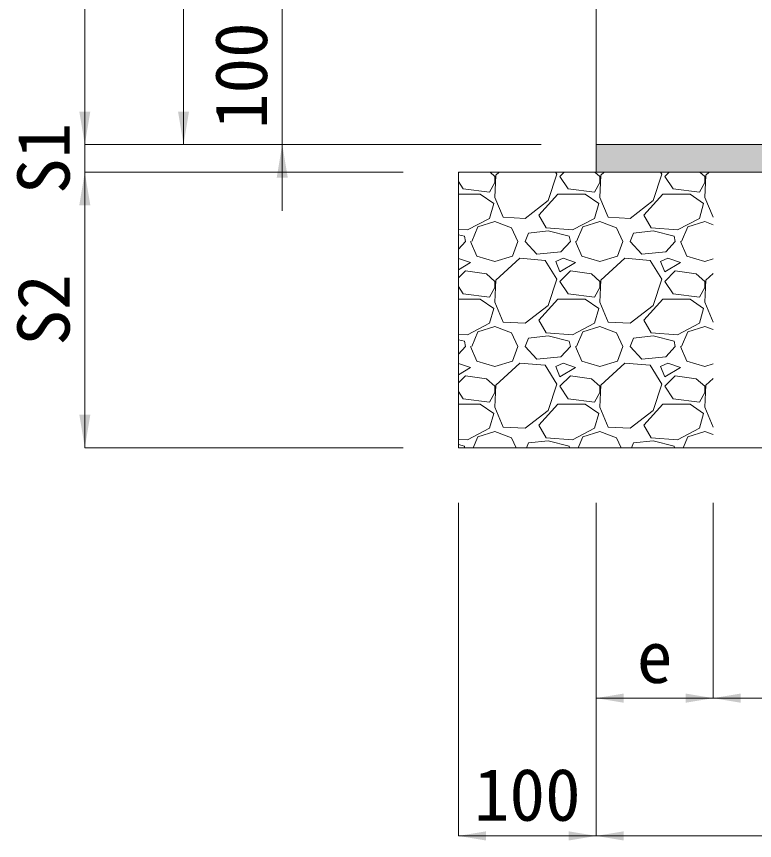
# Model space of a CAD drawing. Units: millimetres at full size. Extents: x 87158 to 122251, y -125707 to -112261.
# Drawn here: x 98372 to 98908, y -123055 to -122457 of the extents above; entities that cross this region are included whole.
import ezdxf
from ezdxf.enums import TextEntityAlignment as Align

# ---------------------------------------------------------------- set-up
doc = ezdxf.new("R2010")
doc.units = ezdxf.units.MM
doc.header["$LTSCALE"] = 30
for name, color, linetype, lineweight in [('ハッチング', 7, 'Continuous', 5), ('基礎', 3, 'Continuous', 13), ('寸法線', 7, 'Continuous', 13), ('本体', 2, 'Continuous', 13)]:
    doc.layers.add(name, color=color, linetype=linetype, lineweight=lineweight)
doc.styles.add('ＭＳ ゴシック', font='')
doc.styles.get('ＭＳ ゴシック').set_extended_font_data('MS Gothic')

# ---------------------------------------------------------------- blocks, each defined once
blk = doc.blocks.new('filled_arrow')
at = {"color": 0, "linetype": 'Continuous', "lineweight": -2}
blk.add_solid([(7.5, 1.25), (0, 0), (7.5, -1.25)], dxfattribs=at)

msp = doc.modelspace()

# ---------------------------------------------------------------- hatches: boundary and pattern name
at = {"layer": 'ハッチング'}
msp.add_hatch(color=256, dxfattribs=at).paths.add_polyline_path([(99262.6, -122569.55), (99262.6, -122549.55), (98792.6, -122549.55), (98792.6, -122569.55)])

# ---------------------------------------------------------------- linework, layer by layer
for p, q in [((98693.09, -122569.55), (98692.6, -122570.04)), ((98719.01, -122572.59), (98715.54, -122569.55)), ((98722.27, -122569.55), (98719.78, -122571.82)), ((98763.97, -122571.06), (98763.05, -122569.55)), ((98769.29, -122569.55), (98766.26, -122572.59)), ((98795.21, -122572.59), (98791.74, -122569.55)), ((98798.47, -122569.55), (98795.98, -122571.82)), ((98840.17, -122571.06), (98839.25, -122569.55)), ((98845.49, -122569.55), (98842.46, -122572.59)), ((98871.41, -122572.59), (98867.94, -122569.55)), ((98874.67, -122569.55), (98872.18, -122571.82)), ((98719.78, -122571.82), (98719.01, -122587.83)), ((98719.01, -122577.16), (98719.01, -122572.59)), ((98757.88, -122590.11), (98763.97, -122571.06)), ((98766.26, -122572.59), (98772.35, -122581.73)), ((98795.98, -122571.82), (98795.21, -122587.83)), ((98795.21, -122577.16), (98795.21, -122572.59)), ((98834.08, -122590.11), (98840.17, -122571.06)), ((98842.46, -122572.59), (98848.55, -122581.73)), ((98872.18, -122571.82), (98871.41, -122587.83)), ((98871.41, -122577.16), (98871.41, -122572.59)), ((98692.6, -122576.41), (98696.15, -122581.73)), ((98696.15, -122581.73), (98715.2, -122584.02)), ((98715.2, -122584.02), (98719.01, -122577.16)), ((98772.35, -122581.73), (98791.4, -122584.02)), ((98791.4, -122584.02), (98795.21, -122577.16)), ((98848.55, -122581.73), (98867.6, -122584.02)), ((98867.6, -122584.02), (98871.41, -122577.16)), ((98692.6, -122585.54), (98708.35, -122585.54)), ((98708.35, -122585.54), (98718.25, -122592.4)), ((98719.01, -122587.83), (98725.11, -122602.3)), ((98751.02, -122600.78), (98764.73, -122585.54)), ((98764.73, -122585.54), (98784.55, -122585.54)), ((98784.55, -122585.54), (98794.45, -122592.4)), ((98795.21, -122587.83), (98801.31, -122602.3)), ((98827.22, -122600.78), (98840.93, -122585.54)), ((98840.93, -122585.54), (98860.75, -122585.54)), ((98860.75, -122585.54), (98870.65, -122592.4)), ((98871.41, -122587.83), (98877.51, -122602.3)), ((98718.25, -122592.4), (98715.2, -122603.07)), ((98741.11, -122603.07), (98757.88, -122590.11)), ((98794.45, -122592.4), (98791.4, -122603.07)), ((98817.31, -122603.07), (98834.08, -122590.11)), ((98870.65, -122592.4), (98867.6, -122603.07)), ((98715.2, -122603.07), (98699.2, -122611.45)), ((98706.82, -122609.16), (98719.01, -122605.35)), ((98719.01, -122605.35), (98731.21, -122609.92)), ((98725.11, -122602.3), (98741.11, -122603.07)), ((98756.35, -122609.92), (98751.02, -122600.78)), ((98791.4, -122603.07), (98775.4, -122611.45)), ((98783.02, -122609.16), (98795.21, -122605.35)), ((98795.21, -122605.35), (98807.41, -122609.92)), ((98801.31, -122602.3), (98817.31, -122603.07)), ((98832.55, -122609.92), (98827.22, -122600.78)), ((98867.6, -122603.07), (98851.6, -122611.45)), ((98859.22, -122609.16), (98871.41, -122605.35)), ((98871.41, -122605.35), (98877.6, -122607.67)), ((98877.51, -122602.3), (98877.6, -122602.31)), ((98699.2, -122611.45), (98692.6, -122610.92)), ((98702.25, -122619.83), (98706.82, -122609.16)), ((98731.21, -122609.92), (98735.78, -122619.83)), ((98775.4, -122611.45), (98756.35, -122609.92)), ((98778.45, -122619.83), (98783.02, -122609.16)), ((98807.41, -122609.92), (98811.98, -122619.83)), ((98851.6, -122611.45), (98832.55, -122609.92)), ((98854.65, -122619.83), (98859.22, -122609.16)), ((98696.92, -122616.02), (98692.6, -122614.94)), ((98697.68, -122619.83), (98696.92, -122616.02)), ((98741.11, -122619.83), (98743.4, -122613.73)), ((98757.88, -122612.21), (98743.4, -122613.73)), ((98773.12, -122616.02), (98757.88, -122612.21)), ((98773.88, -122619.83), (98773.12, -122616.02)), ((98817.31, -122619.83), (98819.6, -122613.73)), ((98834.08, -122612.21), (98819.6, -122613.73)), ((98849.32, -122616.02), (98834.08, -122612.21)), ((98850.08, -122619.83), (98849.32, -122616.02)), ((98697.68, -122619.83), (98692.6, -122625.47)), ((98701.49, -122619.83), (98706.06, -122630.5)), ((98731.97, -122630.5), (98735.78, -122619.83)), ((98749.49, -122628.97), (98741.11, -122619.83)), ((98773.88, -122619.83), (98767.02, -122627.45)), ((98777.69, -122619.83), (98782.26, -122630.5)), ((98808.17, -122630.5), (98811.98, -122619.83)), ((98825.69, -122628.97), (98817.31, -122619.83)), ((98850.08, -122619.83), (98843.22, -122627.45)), ((98853.89, -122619.83), (98858.46, -122630.5)), ((98767.02, -122627.45), (98749.49, -122628.97)), ((98843.22, -122627.45), (98825.69, -122628.97)), ((98701.49, -122635.07), (98692.6, -122632.11)), ((98692.6, -122640.4), (98701.49, -122635.07)), ((98706.06, -122630.5), (98719.01, -122634.31)), ((98719.01, -122634.31), (98731.97, -122630.5)), ((98737.3, -122632.02), (98719.78, -122648.02)), ((98755.59, -122633.55), (98737.3, -122632.02)), ((98763.97, -122647.26), (98755.59, -122633.55)), ((98768.54, -122632.02), (98763.21, -122634.31)), ((98763.21, -122634.31), (98766.26, -122641.93)), ((98766.26, -122641.93), (98777.69, -122635.07)), ((98777.69, -122635.07), (98768.54, -122632.02)), ((98782.26, -122630.5), (98795.21, -122634.31)), ((98795.21, -122634.31), (98808.17, -122630.5)), ((98813.5, -122632.02), (98795.98, -122648.02)), ((98831.79, -122633.55), (98813.5, -122632.02)), ((98840.17, -122647.26), (98831.79, -122633.55)), ((98844.74, -122632.02), (98839.41, -122634.31)), ((98839.41, -122634.31), (98842.46, -122641.93)), ((98842.46, -122641.93), (98853.89, -122635.07)), ((98853.89, -122635.07), (98844.74, -122632.02)), ((98858.46, -122630.5), (98871.41, -122634.31)), ((98871.41, -122634.31), (98877.6, -122632.49)), ((98697.68, -122641.17), (98692.6, -122646.24)), ((98712.92, -122643.45), (98697.68, -122641.17)), ((98773.88, -122641.17), (98766.26, -122648.79)), ((98789.12, -122643.45), (98773.88, -122641.17)), ((98850.08, -122641.17), (98842.46, -122648.79)), ((98865.32, -122643.45), (98850.08, -122641.17)), ((98719.01, -122648.79), (98712.92, -122643.45)), ((98757.88, -122666.31), (98763.97, -122647.26)), ((98795.21, -122648.79), (98789.12, -122643.45)), ((98834.08, -122666.31), (98840.17, -122647.26)), ((98871.41, -122648.79), (98865.32, -122643.45)), ((98877.6, -122643.07), (98872.18, -122648.02)), ((98692.6, -122652.61), (98696.15, -122657.93)), ((98715.2, -122660.22), (98719.01, -122653.36)), ((98719.78, -122648.02), (98719.01, -122664.03)), ((98719.01, -122653.36), (98719.01, -122648.79)), ((98766.26, -122648.79), (98772.35, -122657.93)), ((98791.4, -122660.22), (98795.21, -122653.36)), ((98795.98, -122648.02), (98795.21, -122664.03)), ((98795.21, -122653.36), (98795.21, -122648.79)), ((98842.46, -122648.79), (98848.55, -122657.93)), ((98867.6, -122660.22), (98871.41, -122653.36)), ((98872.18, -122648.02), (98871.41, -122664.03)), ((98871.41, -122653.36), (98871.41, -122648.79)), ((98696.15, -122657.93), (98715.2, -122660.22)), ((98772.35, -122657.93), (98791.4, -122660.22)), ((98848.55, -122657.93), (98867.6, -122660.22)), ((98692.6, -122661.74), (98708.35, -122661.74)), ((98708.35, -122661.74), (98718.25, -122668.6)), ((98719.01, -122664.03), (98725.11, -122678.5)), ((98751.02, -122676.98), (98764.73, -122661.74)), ((98764.73, -122661.74), (98784.55, -122661.74)), ((98784.55, -122661.74), (98794.45, -122668.6)), ((98795.21, -122664.03), (98801.31, -122678.5)), ((98827.22, -122676.98), (98840.93, -122661.74)), ((98840.93, -122661.74), (98860.75, -122661.74)), ((98860.75, -122661.74), (98870.65, -122668.6)), ((98871.41, -122664.03), (98877.51, -122678.5)), ((98718.25, -122668.6), (98715.2, -122679.27)), ((98741.11, -122679.27), (98757.88, -122666.31)), ((98794.45, -122668.6), (98791.4, -122679.27)), ((98817.31, -122679.27), (98834.08, -122666.31)), ((98870.65, -122668.6), (98867.6, -122679.27)), ((98756.35, -122686.12), (98751.02, -122676.98)), ((98832.55, -122686.12), (98827.22, -122676.98)), ((98715.2, -122679.27), (98699.2, -122687.65)), ((98706.82, -122685.36), (98719.01, -122681.55)), ((98719.01, -122681.55), (98731.21, -122686.12)), ((98725.11, -122678.5), (98741.11, -122679.27)), ((98791.4, -122679.27), (98775.4, -122687.65)), ((98783.02, -122685.36), (98795.21, -122681.55)), ((98795.21, -122681.55), (98807.41, -122686.12)), ((98801.31, -122678.5), (98817.31, -122679.27)), ((98867.6, -122679.27), (98851.6, -122687.65)), ((98859.22, -122685.36), (98871.41, -122681.55)), ((98871.41, -122681.55), (98877.6, -122683.87)), ((98877.51, -122678.5), (98877.6, -122678.51)), ((98699.2, -122687.65), (98692.6, -122687.12)), ((98702.25, -122696.03), (98706.82, -122685.36)), ((98731.21, -122686.12), (98735.78, -122696.03)), ((98757.88, -122688.41), (98743.4, -122689.93)), ((98775.4, -122687.65), (98756.35, -122686.12)), ((98773.12, -122692.22), (98757.88, -122688.41)), ((98778.45, -122696.03), (98783.02, -122685.36)), ((98807.41, -122686.12), (98811.98, -122696.03)), ((98834.08, -122688.41), (98819.6, -122689.93)), ((98851.6, -122687.65), (98832.55, -122686.12)), ((98849.32, -122692.22), (98834.08, -122688.41)), ((98854.65, -122696.03), (98859.22, -122685.36)), ((98696.92, -122692.22), (98692.6, -122691.14)), ((98697.68, -122696.03), (98696.92, -122692.22)), ((98741.11, -122696.03), (98743.4, -122689.93)), ((98773.88, -122696.03), (98773.12, -122692.22)), ((98817.31, -122696.03), (98819.6, -122689.93)), ((98850.08, -122696.03), (98849.32, -122692.22)), ((98697.68, -122696.03), (98692.6, -122701.67)), ((98701.49, -122696.03), (98706.06, -122706.7)), ((98731.97, -122706.7), (98735.78, -122696.03)), ((98749.49, -122705.17), (98741.11, -122696.03)), ((98773.88, -122696.03), (98767.02, -122703.65)), ((98777.69, -122696.03), (98782.26, -122706.7)), ((98808.17, -122706.7), (98811.98, -122696.03)), ((98825.69, -122705.17), (98817.31, -122696.03)), ((98850.08, -122696.03), (98843.22, -122703.65)), ((98853.89, -122696.03), (98858.46, -122706.7)), ((98706.06, -122706.7), (98719.01, -122710.51)), ((98719.01, -122710.51), (98731.97, -122706.7)), ((98767.02, -122703.65), (98749.49, -122705.17)), ((98782.26, -122706.7), (98795.21, -122710.51)), ((98795.21, -122710.51), (98808.17, -122706.7)), ((98843.22, -122703.65), (98825.69, -122705.17)), ((98858.46, -122706.7), (98871.41, -122710.51)), ((98701.49, -122711.27), (98692.6, -122708.31)), ((98692.6, -122716.6), (98701.49, -122711.27)), ((98737.3, -122708.22), (98719.78, -122724.22)), ((98755.59, -122709.75), (98737.3, -122708.22)), ((98763.97, -122723.46), (98755.59, -122709.75)), ((98768.54, -122708.22), (98763.21, -122710.51)), ((98763.21, -122710.51), (98766.26, -122718.13)), ((98766.26, -122718.13), (98777.69, -122711.27)), ((98777.69, -122711.27), (98768.54, -122708.22)), ((98813.5, -122708.22), (98795.98, -122724.22)), ((98831.79, -122709.75), (98813.5, -122708.22)), ((98840.17, -122723.46), (98831.79, -122709.75)), ((98844.74, -122708.22), (98839.41, -122710.51)), ((98839.41, -122710.51), (98842.46, -122718.13)), ((98842.46, -122718.13), (98853.89, -122711.27)), ((98853.89, -122711.27), (98844.74, -122708.22)), ((98871.41, -122710.51), (98877.6, -122708.69)), ((98697.68, -122717.37), (98692.6, -122722.44)), ((98712.92, -122719.65), (98697.68, -122717.37)), ((98773.88, -122717.37), (98766.26, -122724.99)), ((98789.12, -122719.65), (98773.88, -122717.37)), ((98850.08, -122717.37), (98842.46, -122724.99)), ((98865.32, -122719.65), (98850.08, -122717.37)), ((98877.6, -122719.27), (98872.18, -122724.22)), ((98719.01, -122724.99), (98712.92, -122719.65)), ((98719.78, -122724.22), (98719.01, -122740.23)), ((98719.01, -122729.56), (98719.01, -122724.99)), ((98757.88, -122742.51), (98763.97, -122723.46)), ((98766.26, -122724.99), (98772.35, -122734.13)), ((98795.21, -122724.99), (98789.12, -122719.65)), ((98795.98, -122724.22), (98795.21, -122740.23)), ((98795.21, -122729.56), (98795.21, -122724.99)), ((98834.08, -122742.51), (98840.17, -122723.46)), ((98842.46, -122724.99), (98848.55, -122734.13)), ((98871.41, -122724.99), (98865.32, -122719.65)), ((98872.18, -122724.22), (98871.41, -122740.23)), ((98871.41, -122729.56), (98871.41, -122724.99)), ((98692.6, -122728.81), (98696.15, -122734.13)), ((98715.2, -122736.42), (98719.01, -122729.56)), ((98791.4, -122736.42), (98795.21, -122729.56)), ((98867.6, -122736.42), (98871.41, -122729.56)), ((98696.15, -122734.13), (98715.2, -122736.42)), ((98772.35, -122734.13), (98791.4, -122736.42)), ((98848.55, -122734.13), (98867.6, -122736.42)), ((98692.6, -122737.94), (98708.35, -122737.94)), ((98708.35, -122737.94), (98718.25, -122744.8)), ((98719.01, -122740.23), (98725.11, -122754.7)), ((98741.11, -122755.47), (98757.88, -122742.51)), ((98751.02, -122753.18), (98764.73, -122737.94)), ((98764.73, -122737.94), (98784.55, -122737.94)), ((98784.55, -122737.94), (98794.45, -122744.8)), ((98795.21, -122740.23), (98801.31, -122754.7)), ((98817.31, -122755.47), (98834.08, -122742.51)), ((98827.22, -122753.18), (98840.93, -122737.94)), ((98840.93, -122737.94), (98860.75, -122737.94)), ((98860.75, -122737.94), (98870.65, -122744.8)), ((98871.41, -122740.23), (98877.51, -122754.7)), ((98718.25, -122744.8), (98715.2, -122755.47)), ((98794.45, -122744.8), (98791.4, -122755.47)), ((98870.65, -122744.8), (98867.6, -122755.47)), ((98725.11, -122754.7), (98741.11, -122755.47)), ((98756.35, -122762.32), (98751.02, -122753.18)), ((98801.31, -122754.7), (98817.31, -122755.47)), ((98832.55, -122762.32), (98827.22, -122753.18)), ((98877.51, -122754.7), (98877.6, -122754.71)), ((98715.2, -122755.47), (98699.2, -122763.85)), ((98706.82, -122761.56), (98719.01, -122757.75)), ((98719.01, -122757.75), (98731.21, -122762.32)), ((98791.4, -122755.47), (98775.4, -122763.85)), ((98783.02, -122761.56), (98795.21, -122757.75)), ((98795.21, -122757.75), (98807.41, -122762.32)), ((98867.6, -122755.47), (98851.6, -122763.85)), ((98859.22, -122761.56), (98871.41, -122757.75)), ((98871.41, -122757.75), (98877.6, -122760.07)), ((98699.2, -122763.85), (98692.6, -122763.32)), ((98696.92, -122768.42), (98692.6, -122767.34)), ((98703.4, -122769.55), (98706.82, -122761.56)), ((98731.21, -122762.32), (98734.54, -122769.55)), ((98742.12, -122769.55), (98743.4, -122766.13)), ((98757.88, -122764.61), (98743.4, -122766.13)), ((98775.4, -122763.85), (98756.35, -122762.32)), ((98773.12, -122768.42), (98757.88, -122764.61)), ((98779.6, -122769.55), (98783.02, -122761.56)), ((98807.41, -122762.32), (98810.74, -122769.55)), ((98818.32, -122769.55), (98819.6, -122766.13)), ((98834.08, -122764.61), (98819.6, -122766.13)), ((98851.6, -122763.85), (98832.55, -122762.32)), ((98849.32, -122768.42), (98834.08, -122764.61)), ((98855.8, -122769.55), (98859.22, -122761.56)), ((98697.14, -122769.55), (98696.92, -122768.42)), ((98773.34, -122769.55), (98773.12, -122768.42)), ((98849.54, -122769.55), (98849.32, -122768.42))]:
    msp.add_line(p, q, dxfattribs=at)
at = {"layer": '基礎'}
for p, q in [((98792.6, -122549.55), (98792.6, -122569.55)), ((98692.6, -122569.55), (99362.6, -122569.55)), ((98692.6, -122569.55), (98692.6, -122769.55)), ((98692.6, -122769.55), (99362.6, -122769.55))]:
    msp.add_line(p, q, dxfattribs=at)
at = {"layer": '寸法線'}
for p, q in [((98421.38, -122549.55), (98421.38, -121019.55)), ((98493.04, -122549.55), (98493.04, -121799.55)), ((98564.71, -122401.55), (98564.71, -122597.55)), ((98421.38, -122501.55), (98421.38, -122617.55)), ((98752.6, -122549.55), (98421.38, -122549.55)), ((98752.6, -122549.55), (98421.38, -122549.55)), ((98752.6, -122549.55), (98493.04, -122549.55)), ((98752.6, -122549.55), (98564.71, -122549.55)), ((98652.6, -122569.55), (98421.38, -122569.55)), ((98421.38, -122569.55), (98421.38, -122769.55)), ((98652.6, -122569.55), (98421.38, -122569.55)), ((98652.6, -122769.55), (98421.38, -122769.55)), ((98692.6, -122809.55), (98692.6, -123051.34)), ((98792.6, -122809.55), (98792.6, -122951.34)), ((98792.6, -122809.55), (98792.6, -123051.34)), ((98792.6, -122809.55), (98792.6, -123051.34)), ((98877.6, -122809.55), (98877.6, -122951.34)), ((98877.6, -122809.55), (98877.6, -122951.34)), ((98792.6, -122951.34), (98877.6, -122951.34)), ((98877.6, -122951.34), (99177.6, -122951.34)), ((98792.6, -123051.34), (98692.6, -123051.34)), ((98792.6, -123051.34), (99262.6, -123051.34))]:
    msp.add_line(p, q, dxfattribs=at)
at = {"layer": '本体'}
for p, q in [((98792.6, -121099.55), (98792.6, -122549.55)), ((98792.6, -122549.55), (99262.6, -122549.55))]:
    msp.add_line(p, q, dxfattribs=at)
at = {"layer": '本体', "lineweight": 20}
msp.add_line((98792.6, -122549.55), (99262.6, -122549.55), dxfattribs=at)

# ---------------------------------------------------------------- block references
at = {"layer": '寸法線'}
for p, xscale, yscale, rotation in [((98421.38, -122549.55), 3.2, 3.2, 90), ((98421.38, -122549.55), 3.2, 3.2, 90), ((98493.04, -122549.55), 3.2, 3.2, 90), ((98564.71, -122549.55), 3.2, 3.2, 270), ((98421.38, -122569.55), 3.2, 3.2, 270), ((98421.38, -122569.55), 3.2, 3.2, 270), ((98421.38, -122769.55), 3.2, 3.2, 90), ((98877.6, -122951.34), 2.67, 2.67, 180), ((98792.6, -123051.34), 2.67, 2.67, 180)]:
    msp.add_blockref('filled_arrow', p, dxfattribs=dict(at, xscale=xscale, yscale=yscale, rotation=rotation))
at = {"layer": '寸法線', "xscale": 2.67, "yscale": 2.67}
for p in [(98792.6, -122951.34), (98877.6, -122951.34), (98692.6, -123051.34), (98792.6, -123051.34)]:
    msp.add_blockref('filled_arrow', p, dxfattribs=at)

# ---------------------------------------------------------------- texts
at = {"layer": '寸法線', "style": 'ＭＳ ゴシック'}
for s, p in [('100', (98534.71, -122499.55)), ('S1', (98391.38, -122559.55)), ('S2', (98391.38, -122669.55))]:
    msp.add_text(s, height=37.98, rotation=90, dxfattribs=at).set_placement(p, align=Align.MIDDLE_CENTER)
for s, p in [('e', (98835.1, -122921.34)), ('100', (98742.6, -123021.34))]:
    msp.add_text(s, height=37.98, dxfattribs=at).set_placement(p, align=Align.MIDDLE_CENTER)

doc.saveas('drawing.dxf')
